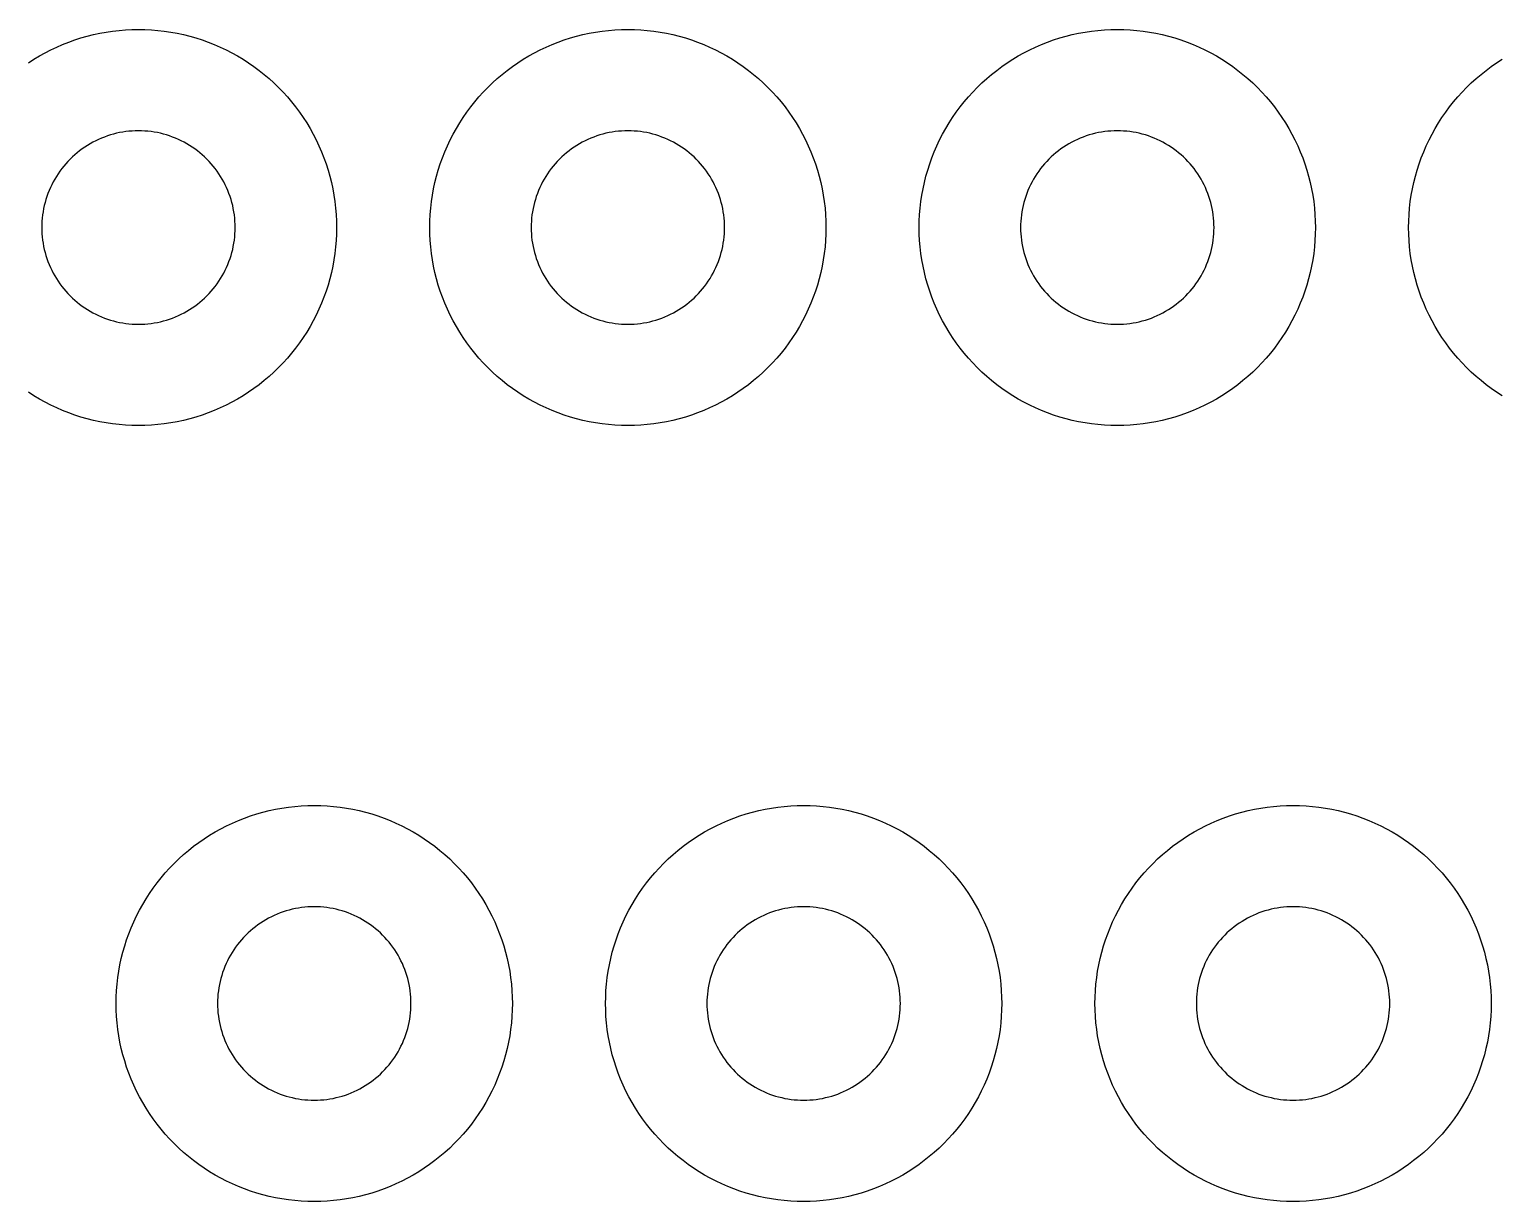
# Model space of a CAD drawing. Header units: millimetres. Extents: x 0 to 476, y 5 to 280.
# Drawn here: x 101.3 to 164.4, y 4.6 to 54.9 of the extents above; entities that cross this region are included whole.
import ezdxf

# ---------------------------------------------------------------- set-up
doc = ezdxf.new("R2010")
doc.units = ezdxf.units.MM
doc.layers.add('CUT', color=1, linetype='Continuous')

msp = doc.modelspace()

# ---------------------------------------------------------------- linework, layer by layer
at = {"layer": 'CUT'}
for points in [[(101.236, 53.501), (101.469, 53.652), (101.708, 53.795), (101.951, 53.93), (102.198, 54.057), (102.45, 54.176), (102.705, 54.286), (102.964, 54.389), (103.226, 54.482), (103.49, 54.567), (103.758, 54.644), (104.028, 54.711), (104.3, 54.77), (104.573, 54.82), (104.848, 54.861), (105.125, 54.892), (105.402, 54.915), (105.68, 54.929), (105.958, 54.933), (106.236, 54.929), (106.514, 54.915), (106.791, 54.892), (107.067, 54.861), (107.343, 54.82), (107.616, 54.77), (107.888, 54.711), (108.158, 54.644), (108.425, 54.567), (108.69, 54.482), (108.952, 54.389), (109.211, 54.286), (109.466, 54.176), (109.717, 54.057), (109.965, 53.93), (110.208, 53.795), (110.446, 53.652), (110.68, 53.501), (110.909, 53.343), (111.132, 53.177), (111.35, 53.004), (111.562, 52.824), (111.768, 52.637), (111.968, 52.444), (112.162, 52.244), (112.349, 52.038), (112.529, 51.826), (112.701, 51.608), (112.867, 51.384), (113.025, 51.156), (113.176, 50.922), (113.319, 50.683), (113.454, 50.44), (113.581, 50.193), (113.7, 49.941), (113.811, 49.686), (113.913, 49.427), (114.007, 49.166), (114.092, 48.901), (114.168, 48.633), (114.236, 48.363), (114.295, 48.092), (114.344, 47.818), (114.385, 47.543), (114.417, 47.266), (114.44, 46.989), (114.453, 46.711), (114.458, 46.433), (114.453, 46.155), (114.453, 46.155), (114.44, 45.877), (114.417, 45.6), (114.385, 45.324), (114.344, 45.049), (114.295, 44.775), (114.236, 44.503), (114.168, 44.233), (114.092, 43.966), (114.007, 43.701), (113.913, 43.439), (113.811, 43.181), (113.7, 42.925), (113.581, 42.674), (113.454, 42.426), (113.319, 42.183), (113.176, 41.945), (113.025, 41.711), (112.867, 41.482), (112.701, 41.259), (112.529, 41.041), (112.349, 40.829), (112.162, 40.623), (111.968, 40.423), (111.768, 40.229), (111.562, 40.043), (111.35, 39.863), (111.132, 39.69), (110.909, 39.524), (110.68, 39.366), (110.446, 39.215), (110.208, 39.072), (109.965, 38.937), (109.717, 38.81), (109.466, 38.691), (109.211, 38.58), (108.952, 38.478), (108.69, 38.384), (108.425, 38.299), (108.158, 38.223), (107.888, 38.155), (107.616, 38.097), (107.343, 38.047), (107.067, 38.006), (106.791, 37.974), (106.514, 37.952), (106.236, 37.938), (105.958, 37.933), (105.68, 37.938), (105.402, 37.952), (105.125, 37.974), (104.848, 38.006), (104.573, 38.047), (104.3, 38.097), (104.028, 38.155), (103.758, 38.223), (103.49, 38.299), (103.226, 38.384), (102.964, 38.478), (102.705, 38.58), (102.45, 38.691), (102.198, 38.81), (101.951, 38.937), (101.708, 39.072), (101.469, 39.215), (101.236, 39.366)], [(164.469, 39.215), (164.236, 39.366), (164.007, 39.524), (163.783, 39.69), (163.566, 39.863), (163.353, 40.043), (163.147, 40.229), (162.948, 40.423), (162.754, 40.623), (162.567, 40.829), (162.387, 41.041), (162.214, 41.259), (162.049, 41.482), (161.89, 41.711), (161.74, 41.945), (161.597, 42.183), (161.462, 42.426), (161.334, 42.674), (161.216, 42.925), (161.105, 43.181), (161.003, 43.439), (160.909, 43.701), (160.824, 43.966), (160.748, 44.233), (160.68, 44.503), (160.621, 44.775), (160.571, 45.049), (160.531, 45.324), (160.499, 45.6), (160.476, 45.877), (160.462, 46.155), (160.458, 46.433), (160.462, 46.711), (160.476, 46.989), (160.499, 47.266), (160.531, 47.543), (160.571, 47.818), (160.621, 48.092), (160.68, 48.363), (160.748, 48.633), (160.824, 48.901), (160.909, 49.166), (161.003, 49.427), (161.105, 49.686), (161.216, 49.941), (161.334, 50.193), (161.462, 50.44), (161.597, 50.683), (161.74, 50.922), (161.89, 51.156), (162.049, 51.384), (162.214, 51.608), (162.387, 51.826), (162.567, 52.038), (162.754, 52.244), (162.948, 52.444), (163.147, 52.637), (163.353, 52.824), (163.566, 53.004), (163.783, 53.177), (164.007, 53.343), (164.236, 53.501), (164.469, 53.652)]]:
    msp.add_lwpolyline(points, dxfattribs=at)
for points in [[(135.453, 46.155), (135.44, 45.877), (135.417, 45.6), (135.385, 45.324), (135.344, 45.049), (135.295, 44.775), (135.236, 44.503), (135.168, 44.233), (135.092, 43.966), (135.007, 43.701), (134.913, 43.439), (134.811, 43.181), (134.7, 42.925), (134.581, 42.674), (134.454, 42.426), (134.319, 42.183), (134.176, 41.945), (134.025, 41.711), (133.867, 41.482), (133.701, 41.259), (133.529, 41.041), (133.349, 40.829), (133.162, 40.623), (132.968, 40.423), (132.768, 40.229), (132.562, 40.043), (132.35, 39.863), (132.132, 39.69), (131.909, 39.524), (131.68, 39.366), (131.446, 39.215), (131.208, 39.072), (130.965, 38.937), (130.717, 38.81), (130.466, 38.691), (130.211, 38.58), (129.952, 38.478), (129.69, 38.384), (129.425, 38.299), (129.158, 38.223), (128.888, 38.155), (128.616, 38.097), (128.343, 38.047), (128.067, 38.006), (127.791, 37.974), (127.514, 37.952), (127.236, 37.938), (126.958, 37.933), (126.68, 37.938), (126.402, 37.952), (126.125, 37.974), (125.848, 38.006), (125.573, 38.047), (125.3, 38.097), (125.028, 38.155), (124.758, 38.223), (124.49, 38.299), (124.226, 38.384), (123.964, 38.478), (123.705, 38.58), (123.45, 38.691), (123.198, 38.81), (122.951, 38.937), (122.708, 39.072), (122.469, 39.215), (122.236, 39.366), (122.007, 39.524), (121.783, 39.69), (121.566, 39.863), (121.353, 40.043), (121.147, 40.229), (120.948, 40.423), (120.754, 40.623), (120.567, 40.829), (120.387, 41.041), (120.214, 41.259), (120.049, 41.482), (119.89, 41.711), (119.74, 41.945), (119.597, 42.183), (119.462, 42.426), (119.334, 42.674), (119.216, 42.925), (119.105, 43.181), (119.003, 43.439), (118.909, 43.701), (118.824, 43.966), (118.748, 44.233), (118.68, 44.503), (118.621, 44.775), (118.571, 45.049), (118.531, 45.324), (118.499, 45.6), (118.476, 45.877), (118.462, 46.155), (118.458, 46.433), (118.462, 46.711), (118.476, 46.989), (118.499, 47.266), (118.531, 47.543), (118.571, 47.818), (118.621, 48.092), (118.68, 48.363), (118.748, 48.633), (118.824, 48.901), (118.909, 49.166), (119.003, 49.427), (119.105, 49.686), (119.216, 49.941), (119.334, 50.193), (119.462, 50.44), (119.597, 50.683), (119.74, 50.922), (119.89, 51.156), (120.049, 51.384), (120.214, 51.608), (120.387, 51.826), (120.567, 52.038), (120.754, 52.244), (120.948, 52.444), (121.147, 52.637), (121.353, 52.824), (121.566, 53.004), (121.783, 53.177), (122.007, 53.343), (122.236, 53.501), (122.469, 53.652), (122.708, 53.795), (122.951, 53.93), (123.198, 54.057), (123.45, 54.176), (123.705, 54.286), (123.964, 54.389), (124.226, 54.482), (124.49, 54.567), (124.758, 54.644), (125.028, 54.711), (125.3, 54.77), (125.573, 54.82), (125.848, 54.861), (126.125, 54.892), (126.402, 54.915), (126.68, 54.929), (126.958, 54.933), (127.236, 54.929), (127.514, 54.915), (127.791, 54.892), (128.067, 54.861), (128.343, 54.82), (128.616, 54.77), (128.888, 54.711), (129.158, 54.644), (129.425, 54.567), (129.69, 54.482), (129.952, 54.389), (130.211, 54.286), (130.466, 54.176), (130.717, 54.057), (130.965, 53.93), (131.208, 53.795), (131.446, 53.652), (131.68, 53.501), (131.909, 53.343), (132.132, 53.177), (132.35, 53.004), (132.562, 52.824), (132.768, 52.637), (132.968, 52.444), (133.162, 52.244), (133.349, 52.038), (133.529, 51.826), (133.701, 51.608), (133.867, 51.384), (134.025, 51.156), (134.176, 50.922), (134.319, 50.683), (134.454, 50.44), (134.581, 50.193), (134.7, 49.941), (134.811, 49.686), (134.913, 49.427), (135.007, 49.166), (135.092, 48.901), (135.168, 48.633), (135.236, 48.363), (135.295, 48.092), (135.344, 47.818), (135.385, 47.543), (135.417, 47.266), (135.44, 46.989), (135.453, 46.711), (135.458, 46.433), (135.453, 46.155)], [(156.453, 46.155), (156.44, 45.877), (156.417, 45.6), (156.385, 45.324), (156.344, 45.049), (156.295, 44.775), (156.236, 44.503), (156.168, 44.233), (156.092, 43.966), (156.007, 43.701), (155.913, 43.439), (155.811, 43.181), (155.7, 42.925), (155.581, 42.674), (155.454, 42.426), (155.319, 42.183), (155.176, 41.945), (155.025, 41.711), (154.867, 41.482), (154.701, 41.259), (154.529, 41.041), (154.349, 40.829), (154.162, 40.623), (153.968, 40.423), (153.768, 40.229), (153.562, 40.043), (153.35, 39.863), (153.132, 39.69), (152.909, 39.524), (152.68, 39.366), (152.446, 39.215), (152.208, 39.072), (151.965, 38.937), (151.717, 38.81), (151.466, 38.691), (151.211, 38.58), (150.952, 38.478), (150.69, 38.384), (150.425, 38.299), (150.158, 38.223), (149.888, 38.155), (149.616, 38.097), (149.343, 38.047), (149.067, 38.006), (148.791, 37.974), (148.514, 37.952), (148.236, 37.938), (147.958, 37.933), (147.68, 37.938), (147.402, 37.952), (147.125, 37.974), (146.848, 38.006), (146.573, 38.047), (146.3, 38.097), (146.028, 38.155), (145.758, 38.223), (145.49, 38.299), (145.226, 38.384), (144.964, 38.478), (144.705, 38.58), (144.45, 38.691), (144.198, 38.81), (143.951, 38.937), (143.708, 39.072), (143.469, 39.215), (143.236, 39.366), (143.007, 39.524), (142.783, 39.69), (142.566, 39.863), (142.353, 40.043), (142.147, 40.229), (141.948, 40.423), (141.754, 40.623), (141.567, 40.829), (141.387, 41.041), (141.214, 41.259), (141.049, 41.482), (140.89, 41.711), (140.74, 41.945), (140.597, 42.183), (140.462, 42.426), (140.334, 42.674), (140.216, 42.925), (140.105, 43.181), (140.003, 43.439), (139.909, 43.701), (139.824, 43.966), (139.748, 44.233), (139.68, 44.503), (139.621, 44.775), (139.571, 45.049), (139.531, 45.324), (139.499, 45.6), (139.476, 45.877), (139.462, 46.155), (139.458, 46.433), (139.462, 46.711), (139.476, 46.989), (139.499, 47.266), (139.531, 47.543), (139.571, 47.818), (139.621, 48.092), (139.68, 48.363), (139.748, 48.633), (139.824, 48.901), (139.909, 49.166), (140.003, 49.427), (140.105, 49.686), (140.216, 49.941), (140.334, 50.193), (140.462, 50.44), (140.597, 50.683), (140.74, 50.922), (140.89, 51.156), (141.049, 51.384), (141.214, 51.608), (141.387, 51.826), (141.567, 52.038), (141.754, 52.244), (141.948, 52.444), (142.147, 52.637), (142.353, 52.824), (142.566, 53.004), (142.783, 53.177), (143.007, 53.343), (143.236, 53.501), (143.469, 53.652), (143.708, 53.795), (143.951, 53.93), (144.198, 54.057), (144.45, 54.176), (144.705, 54.286), (144.964, 54.389), (145.226, 54.482), (145.49, 54.567), (145.758, 54.644), (146.028, 54.711), (146.3, 54.77), (146.573, 54.82), (146.848, 54.861), (147.125, 54.892), (147.402, 54.915), (147.68, 54.929), (147.958, 54.933), (148.236, 54.929), (148.514, 54.915), (148.791, 54.892), (149.067, 54.861), (149.343, 54.82), (149.616, 54.77), (149.888, 54.711), (150.158, 54.644), (150.425, 54.567), (150.69, 54.482), (150.952, 54.389), (151.211, 54.286), (151.466, 54.176), (151.717, 54.057), (151.965, 53.93), (152.208, 53.795), (152.446, 53.652), (152.68, 53.501), (152.909, 53.343), (153.132, 53.177), (153.35, 53.004), (153.562, 52.824), (153.768, 52.637), (153.968, 52.444), (154.162, 52.244), (154.349, 52.038), (154.529, 51.826), (154.701, 51.608), (154.867, 51.384), (155.025, 51.156), (155.176, 50.922), (155.319, 50.683), (155.454, 50.44), (155.581, 50.193), (155.7, 49.941), (155.811, 49.686), (155.913, 49.427), (156.007, 49.166), (156.092, 48.901), (156.168, 48.633), (156.236, 48.363), (156.295, 48.092), (156.344, 47.818), (156.385, 47.543), (156.417, 47.266), (156.44, 46.989), (156.453, 46.711), (156.458, 46.433), (156.453, 46.155)], [(110.106, 46.569), (110.099, 46.705), (110.088, 46.84), (110.072, 46.975), (110.052, 47.109), (110.028, 47.243), (110, 47.376), (109.967, 47.507), (109.929, 47.638), (109.888, 47.767), (109.842, 47.895), (109.792, 48.021), (109.738, 48.146), (109.68, 48.269), (109.618, 48.39), (109.552, 48.508), (109.482, 48.625), (109.409, 48.739), (109.331, 48.851), (109.25, 48.96), (109.166, 49.066), (109.078, 49.17), (108.987, 49.27), (108.892, 49.368), (108.795, 49.462), (108.694, 49.553), (108.591, 49.641), (108.484, 49.726), (108.375, 49.807), (108.264, 49.884), (108.149, 49.958), (108.033, 50.027), (107.914, 50.093), (107.793, 50.155), (107.671, 50.213), (107.546, 50.267), (107.42, 50.317), (107.292, 50.363), (107.163, 50.405), (107.032, 50.442), (106.9, 50.475), (106.768, 50.504), (106.634, 50.528), (106.5, 50.548), (106.365, 50.563), (106.229, 50.574), (106.094, 50.581), (105.958, 50.583), (105.822, 50.581), (105.686, 50.574), (105.551, 50.563), (105.416, 50.548), (105.282, 50.528), (105.148, 50.504), (105.016, 50.475), (104.884, 50.442), (104.753, 50.405), (104.624, 50.363), (104.496, 50.317), (104.37, 50.267), (104.245, 50.213), (104.122, 50.155), (104.002, 50.093), (103.883, 50.027), (103.766, 49.958), (103.652, 49.884), (103.541, 49.807), (103.432, 49.726), (103.325, 49.641), (103.222, 49.553), (103.121, 49.462), (103.023, 49.368), (102.929, 49.27), (102.838, 49.17), (102.75, 49.066), (102.665, 48.96), (102.585, 48.851), (102.507, 48.739), (102.434, 48.625), (102.364, 48.508), (102.298, 48.39), (102.236, 48.269), (102.178, 48.146), (102.124, 48.021), (102.074, 47.895), (102.028, 47.767), (101.987, 47.638), (101.949, 47.507), (101.916, 47.376), (101.888, 47.243), (101.863, 47.109), (101.843, 46.975), (101.828, 46.84), (101.817, 46.705), (101.81, 46.569), (101.808, 46.433), (101.81, 46.298), (101.817, 46.162), (101.828, 46.027), (101.843, 45.892), (101.863, 45.757), (101.888, 45.624), (101.916, 45.491), (101.949, 45.359), (101.987, 45.229), (102.028, 45.099), (102.074, 44.971), (102.124, 44.845), (102.178, 44.721), (102.236, 44.598), (102.298, 44.477), (102.364, 44.358), (102.434, 44.242), (102.507, 44.128), (102.585, 44.016), (102.665, 43.907), (102.75, 43.801), (102.838, 43.697), (102.929, 43.596), (103.023, 43.499), (103.121, 43.404), (103.222, 43.313), (103.325, 43.225), (103.432, 43.141), (103.541, 43.06), (103.652, 42.983), (103.766, 42.909), (103.883, 42.839), (104.002, 42.773), (104.122, 42.711), (104.245, 42.653), (104.37, 42.599), (104.496, 42.549), (104.624, 42.504), (104.753, 42.462), (104.884, 42.425), (105.016, 42.392), (105.148, 42.363), (105.282, 42.339), (105.416, 42.319), (105.551, 42.303), (105.686, 42.292), (105.822, 42.286), (105.958, 42.283), (106.094, 42.286), (106.229, 42.292), (106.365, 42.303), (106.5, 42.319), (106.634, 42.339), (106.768, 42.363), (106.9, 42.392), (107.032, 42.425), (107.163, 42.462), (107.292, 42.504), (107.42, 42.549), (107.546, 42.599), (107.671, 42.653), (107.793, 42.711), (107.914, 42.773), (108.033, 42.839), (108.149, 42.909), (108.264, 42.983), (108.375, 43.06), (108.484, 43.141), (108.591, 43.225), (108.694, 43.313), (108.795, 43.404), (108.892, 43.499), (108.987, 43.596), (109.078, 43.697), (109.166, 43.801), (109.25, 43.907), (109.331, 44.016), (109.409, 44.128), (109.482, 44.242), (109.552, 44.358), (109.618, 44.477), (109.68, 44.598), (109.738, 44.721), (109.792, 44.845), (109.842, 44.971), (109.888, 45.099), (109.929, 45.229), (109.967, 45.359), (110, 45.491), (110.028, 45.624), (110.052, 45.757), (110.072, 45.892), (110.088, 46.027), (110.099, 46.162), (110.106, 46.298), (110.108, 46.433), (110.106, 46.569)], [(131.106, 46.569), (131.099, 46.705), (131.088, 46.84), (131.072, 46.975), (131.052, 47.109), (131.028, 47.243), (131, 47.376), (130.967, 47.507), (130.929, 47.638), (130.888, 47.767), (130.842, 47.895), (130.792, 48.021), (130.738, 48.146), (130.68, 48.269), (130.618, 48.39), (130.552, 48.508), (130.482, 48.625), (130.409, 48.739), (130.331, 48.851), (130.25, 48.96), (130.166, 49.066), (130.078, 49.17), (129.987, 49.27), (129.892, 49.368), (129.795, 49.462), (129.694, 49.553), (129.591, 49.641), (129.484, 49.726), (129.375, 49.807), (129.264, 49.884), (129.149, 49.958), (129.033, 50.027), (128.914, 50.093), (128.793, 50.155), (128.671, 50.213), (128.546, 50.267), (128.42, 50.317), (128.292, 50.363), (128.163, 50.405), (128.032, 50.442), (127.9, 50.475), (127.768, 50.504), (127.634, 50.528), (127.5, 50.548), (127.365, 50.563), (127.229, 50.574), (127.094, 50.581), (126.958, 50.583), (126.822, 50.581), (126.686, 50.574), (126.551, 50.563), (126.416, 50.548), (126.282, 50.528), (126.148, 50.504), (126.016, 50.475), (125.884, 50.442), (125.753, 50.405), (125.624, 50.363), (125.496, 50.317), (125.37, 50.267), (125.245, 50.213), (125.122, 50.155), (125.002, 50.093), (124.883, 50.027), (124.766, 49.958), (124.652, 49.884), (124.541, 49.807), (124.432, 49.726), (124.325, 49.641), (124.222, 49.553), (124.121, 49.462), (124.023, 49.368), (123.929, 49.27), (123.838, 49.17), (123.75, 49.066), (123.665, 48.96), (123.585, 48.851), (123.507, 48.739), (123.434, 48.625), (123.364, 48.508), (123.298, 48.39), (123.236, 48.269), (123.178, 48.146), (123.124, 48.021), (123.074, 47.895), (123.028, 47.767), (122.987, 47.638), (122.949, 47.507), (122.916, 47.376), (122.888, 47.243), (122.863, 47.109), (122.843, 46.975), (122.828, 46.84), (122.817, 46.705), (122.81, 46.569), (122.808, 46.433), (122.81, 46.298), (122.817, 46.162), (122.828, 46.027), (122.843, 45.892), (122.863, 45.757), (122.888, 45.624), (122.916, 45.491), (122.949, 45.359), (122.987, 45.229), (123.028, 45.099), (123.074, 44.971), (123.124, 44.845), (123.178, 44.721), (123.236, 44.598), (123.298, 44.477), (123.364, 44.358), (123.434, 44.242), (123.507, 44.128), (123.585, 44.016), (123.665, 43.907), (123.75, 43.801), (123.838, 43.697), (123.929, 43.596), (124.023, 43.499), (124.121, 43.404), (124.222, 43.313), (124.325, 43.225), (124.432, 43.141), (124.541, 43.06), (124.652, 42.983), (124.766, 42.909), (124.883, 42.839), (125.002, 42.773), (125.122, 42.711), (125.245, 42.653), (125.37, 42.599), (125.496, 42.549), (125.624, 42.504), (125.753, 42.462), (125.884, 42.425), (126.016, 42.392), (126.148, 42.363), (126.282, 42.339), (126.416, 42.319), (126.551, 42.303), (126.686, 42.292), (126.822, 42.286), (126.958, 42.283), (127.094, 42.286), (127.229, 42.292), (127.365, 42.303), (127.5, 42.319), (127.634, 42.339), (127.768, 42.363), (127.9, 42.392), (128.032, 42.425), (128.163, 42.462), (128.292, 42.504), (128.42, 42.549), (128.546, 42.599), (128.671, 42.653), (128.793, 42.711), (128.914, 42.773), (129.033, 42.839), (129.149, 42.909), (129.264, 42.983), (129.375, 43.06), (129.484, 43.141), (129.591, 43.225), (129.694, 43.313), (129.795, 43.404), (129.892, 43.499), (129.987, 43.596), (130.078, 43.697), (130.166, 43.801), (130.25, 43.907), (130.331, 44.016), (130.409, 44.128), (130.482, 44.242), (130.552, 44.358), (130.618, 44.477), (130.68, 44.598), (130.738, 44.721), (130.792, 44.845), (130.842, 44.971), (130.888, 45.099), (130.929, 45.229), (130.967, 45.359), (131, 45.491), (131.028, 45.624), (131.052, 45.757), (131.072, 45.892), (131.088, 46.027), (131.099, 46.162), (131.106, 46.298), (131.108, 46.433), (131.106, 46.569)], [(152.106, 46.569), (152.099, 46.705), (152.088, 46.84), (152.072, 46.975), (152.052, 47.109), (152.028, 47.243), (152, 47.376), (151.967, 47.507), (151.929, 47.638), (151.888, 47.767), (151.842, 47.895), (151.792, 48.021), (151.738, 48.146), (151.68, 48.269), (151.618, 48.39), (151.552, 48.508), (151.482, 48.625), (151.409, 48.739), (151.331, 48.851), (151.25, 48.96), (151.166, 49.066), (151.078, 49.17), (150.987, 49.27), (150.892, 49.368), (150.795, 49.462), (150.694, 49.553), (150.591, 49.641), (150.484, 49.726), (150.375, 49.807), (150.264, 49.884), (150.149, 49.958), (150.033, 50.027), (149.914, 50.093), (149.793, 50.155), (149.671, 50.213), (149.546, 50.267), (149.42, 50.317), (149.292, 50.363), (149.163, 50.405), (149.032, 50.442), (148.9, 50.475), (148.768, 50.504), (148.634, 50.528), (148.5, 50.548), (148.365, 50.563), (148.229, 50.574), (148.094, 50.581), (147.958, 50.583), (147.822, 50.581), (147.686, 50.574), (147.551, 50.563), (147.416, 50.548), (147.282, 50.528), (147.148, 50.504), (147.016, 50.475), (146.884, 50.442), (146.753, 50.405), (146.624, 50.363), (146.496, 50.317), (146.37, 50.267), (146.245, 50.213), (146.122, 50.155), (146.002, 50.093), (145.883, 50.027), (145.766, 49.958), (145.652, 49.884), (145.541, 49.807), (145.432, 49.726), (145.325, 49.641), (145.222, 49.553), (145.121, 49.462), (145.023, 49.368), (144.929, 49.27), (144.838, 49.17), (144.75, 49.066), (144.665, 48.96), (144.585, 48.851), (144.507, 48.739), (144.434, 48.625), (144.364, 48.508), (144.298, 48.39), (144.236, 48.269), (144.178, 48.146), (144.124, 48.021), (144.074, 47.895), (144.028, 47.767), (143.987, 47.638), (143.949, 47.507), (143.916, 47.376), (143.888, 47.243), (143.863, 47.109), (143.843, 46.975), (143.828, 46.84), (143.817, 46.705), (143.81, 46.569), (143.808, 46.433), (143.81, 46.298), (143.817, 46.162), (143.828, 46.027), (143.843, 45.892), (143.863, 45.757), (143.888, 45.624), (143.916, 45.491), (143.949, 45.359), (143.987, 45.229), (144.028, 45.099), (144.074, 44.971), (144.124, 44.845), (144.178, 44.721), (144.236, 44.598), (144.298, 44.477), (144.364, 44.358), (144.434, 44.242), (144.507, 44.128), (144.585, 44.016), (144.665, 43.907), (144.75, 43.801), (144.838, 43.697), (144.929, 43.596), (145.023, 43.499), (145.121, 43.404), (145.222, 43.313), (145.325, 43.225), (145.432, 43.141), (145.541, 43.06), (145.652, 42.983), (145.766, 42.909), (145.883, 42.839), (146.002, 42.773), (146.122, 42.711), (146.245, 42.653), (146.37, 42.599), (146.496, 42.549), (146.624, 42.504), (146.753, 42.462), (146.884, 42.425), (147.016, 42.392), (147.148, 42.363), (147.282, 42.339), (147.416, 42.319), (147.551, 42.303), (147.686, 42.292), (147.822, 42.286), (147.958, 42.283), (148.094, 42.286), (148.229, 42.292), (148.365, 42.303), (148.5, 42.319), (148.634, 42.339), (148.768, 42.363), (148.9, 42.392), (149.032, 42.425), (149.163, 42.462), (149.292, 42.504), (149.42, 42.549), (149.546, 42.599), (149.671, 42.653), (149.793, 42.711), (149.914, 42.773), (150.033, 42.839), (150.149, 42.909), (150.264, 42.983), (150.375, 43.06), (150.484, 43.141), (150.591, 43.225), (150.694, 43.313), (150.795, 43.404), (150.892, 43.499), (150.987, 43.596), (151.078, 43.697), (151.166, 43.801), (151.25, 43.907), (151.331, 44.016), (151.409, 44.128), (151.482, 44.242), (151.552, 44.358), (151.618, 44.477), (151.68, 44.598), (151.738, 44.721), (151.792, 44.845), (151.842, 44.971), (151.888, 45.099), (151.929, 45.229), (151.967, 45.359), (152, 45.491), (152.028, 45.624), (152.052, 45.757), (152.072, 45.892), (152.088, 46.027), (152.099, 46.162), (152.106, 46.298), (152.108, 46.433), (152.106, 46.569)], [(121.995, 12.859), (121.982, 12.581), (121.959, 12.304), (121.927, 12.028), (121.886, 11.753), (121.837, 11.479), (121.778, 11.207), (121.71, 10.937), (121.634, 10.67), (121.549, 10.405), (121.455, 10.143), (121.353, 9.884), (121.242, 9.629), (121.123, 9.378), (120.996, 9.13), (120.861, 8.887), (120.718, 8.649), (120.567, 8.415), (120.409, 8.186), (120.244, 7.963), (120.071, 7.745), (119.891, 7.533), (119.704, 7.327), (119.51, 7.127), (119.311, 6.933), (119.104, 6.747), (118.892, 6.567), (118.674, 6.394), (118.451, 6.228), (118.222, 6.07), (117.989, 5.919), (117.75, 5.776), (117.507, 5.641), (117.259, 5.514), (117.008, 5.395), (116.753, 5.284), (116.494, 5.182), (116.232, 5.088), (115.967, 5.003), (115.7, 4.927), (115.43, 4.859), (115.158, 4.801), (114.885, 4.751), (114.609, 4.71), (114.333, 4.678), (114.056, 4.655), (113.778, 4.642), (113.5, 4.637), (113.222, 4.642), (112.944, 4.655), (112.667, 4.678), (112.391, 4.71), (112.115, 4.751), (111.842, 4.801), (111.57, 4.859), (111.3, 4.927), (111.033, 5.003), (110.768, 5.088), (110.506, 5.182), (110.247, 5.284), (109.992, 5.395), (109.741, 5.514), (109.493, 5.641), (109.25, 5.776), (109.011, 5.919), (108.778, 6.07), (108.549, 6.228), (108.326, 6.394), (108.108, 6.567), (107.896, 6.747), (107.689, 6.933), (107.49, 7.127), (107.296, 7.327), (107.109, 7.533), (106.929, 7.745), (106.756, 7.963), (106.591, 8.186), (106.433, 8.415), (106.282, 8.649), (106.139, 8.887), (106.004, 9.13), (105.877, 9.378), (105.758, 9.629), (105.647, 9.884), (105.545, 10.143), (105.451, 10.405), (105.366, 10.67), (105.29, 10.937), (105.222, 11.207), (105.163, 11.479), (105.114, 11.753), (105.073, 12.028), (105.041, 12.304), (105.018, 12.581), (105.005, 12.859), (105, 13.137), (105.005, 13.415), (105.018, 13.693), (105.041, 13.97), (105.073, 14.247), (105.114, 14.522), (105.163, 14.796), (105.222, 15.067), (105.29, 15.337), (105.366, 15.605), (105.451, 15.869), (105.545, 16.131), (105.647, 16.39), (105.758, 16.645), (105.877, 16.897), (106.004, 17.144), (106.139, 17.387), (106.282, 17.626), (106.433, 17.86), (106.591, 18.088), (106.756, 18.312), (106.929, 18.53), (107.109, 18.742), (107.296, 18.948), (107.49, 19.148), (107.689, 19.341), (107.896, 19.528), (108.108, 19.708), (108.326, 19.881), (108.549, 20.046), (108.778, 20.205), (109.011, 20.355), (109.25, 20.498), (109.493, 20.634), (109.741, 20.761), (109.992, 20.88), (110.247, 20.99), (110.506, 21.092), (110.768, 21.186), (111.033, 21.271), (111.3, 21.348), (111.57, 21.415), (111.842, 21.474), (112.115, 21.524), (112.391, 21.565), (112.667, 21.596), (112.944, 21.619), (113.222, 21.633), (113.5, 21.637), (113.778, 21.633), (114.056, 21.619), (114.333, 21.596), (114.609, 21.565), (114.885, 21.524), (115.158, 21.474), (115.43, 21.415), (115.7, 21.348), (115.967, 21.271), (116.232, 21.186), (116.494, 21.092), (116.753, 20.99), (117.008, 20.88), (117.259, 20.761), (117.507, 20.634), (117.75, 20.498), (117.989, 20.355), (118.222, 20.205), (118.451, 20.046), (118.674, 19.881), (118.892, 19.708), (119.104, 19.528), (119.311, 19.341), (119.51, 19.148), (119.704, 18.948), (119.891, 18.742), (120.071, 18.53), (120.244, 18.312), (120.409, 18.088), (120.567, 17.86), (120.718, 17.626), (120.861, 17.387), (120.996, 17.144), (121.123, 16.897), (121.242, 16.645), (121.353, 16.39), (121.455, 16.131), (121.549, 15.869), (121.634, 15.605), (121.71, 15.337), (121.778, 15.067), (121.837, 14.796), (121.886, 14.522), (121.927, 14.247), (121.959, 13.97), (121.982, 13.693), (121.995, 13.415), (122, 13.137), (121.995, 12.859)], [(142.995, 12.859), (142.982, 12.581), (142.959, 12.304), (142.927, 12.028), (142.886, 11.753), (142.837, 11.479), (142.778, 11.207), (142.71, 10.937), (142.634, 10.67), (142.549, 10.405), (142.455, 10.143), (142.353, 9.884), (142.242, 9.629), (142.123, 9.378), (141.996, 9.13), (141.861, 8.887), (141.718, 8.649), (141.567, 8.415), (141.409, 8.186), (141.244, 7.963), (141.071, 7.745), (140.891, 7.533), (140.704, 7.327), (140.51, 7.127), (140.311, 6.933), (140.104, 6.747), (139.892, 6.567), (139.674, 6.394), (139.451, 6.228), (139.222, 6.07), (138.989, 5.919), (138.75, 5.776), (138.507, 5.641), (138.259, 5.514), (138.008, 5.395), (137.753, 5.284), (137.494, 5.182), (137.232, 5.088), (136.967, 5.003), (136.7, 4.927), (136.43, 4.859), (136.158, 4.801), (135.885, 4.751), (135.609, 4.71), (135.333, 4.678), (135.056, 4.655), (134.778, 4.642), (134.5, 4.637), (134.222, 4.642), (133.944, 4.655), (133.667, 4.678), (133.391, 4.71), (133.115, 4.751), (132.842, 4.801), (132.57, 4.859), (132.3, 4.927), (132.033, 5.003), (131.768, 5.088), (131.506, 5.182), (131.247, 5.284), (130.992, 5.395), (130.741, 5.514), (130.493, 5.641), (130.25, 5.776), (130.011, 5.919), (129.778, 6.07), (129.549, 6.228), (129.326, 6.394), (129.108, 6.567), (128.896, 6.747), (128.689, 6.933), (128.49, 7.127), (128.296, 7.327), (128.109, 7.533), (127.929, 7.745), (127.756, 7.963), (127.591, 8.186), (127.433, 8.415), (127.282, 8.649), (127.139, 8.887), (127.004, 9.13), (126.877, 9.378), (126.758, 9.629), (126.647, 9.884), (126.545, 10.143), (126.451, 10.405), (126.366, 10.67), (126.29, 10.937), (126.222, 11.207), (126.163, 11.479), (126.114, 11.753), (126.073, 12.028), (126.041, 12.304), (126.018, 12.581), (126.005, 12.859), (126, 13.137), (126.005, 13.415), (126.018, 13.693), (126.041, 13.97), (126.073, 14.247), (126.114, 14.522), (126.163, 14.796), (126.222, 15.067), (126.29, 15.337), (126.366, 15.605), (126.451, 15.869), (126.545, 16.131), (126.647, 16.39), (126.758, 16.645), (126.877, 16.897), (127.004, 17.144), (127.139, 17.387), (127.282, 17.626), (127.433, 17.86), (127.591, 18.088), (127.756, 18.312), (127.929, 18.53), (128.109, 18.742), (128.296, 18.948), (128.49, 19.148), (128.689, 19.341), (128.896, 19.528), (129.108, 19.708), (129.326, 19.881), (129.549, 20.046), (129.778, 20.205), (130.011, 20.355), (130.25, 20.498), (130.493, 20.634), (130.741, 20.761), (130.992, 20.88), (131.247, 20.99), (131.506, 21.092), (131.768, 21.186), (132.033, 21.271), (132.3, 21.348), (132.57, 21.415), (132.842, 21.474), (133.115, 21.524), (133.391, 21.565), (133.667, 21.596), (133.944, 21.619), (134.222, 21.633), (134.5, 21.637), (134.778, 21.633), (135.056, 21.619), (135.333, 21.596), (135.609, 21.565), (135.885, 21.524), (136.158, 21.474), (136.43, 21.415), (136.7, 21.348), (136.967, 21.271), (137.232, 21.186), (137.494, 21.092), (137.753, 20.99), (138.008, 20.88), (138.259, 20.761), (138.507, 20.634), (138.75, 20.498), (138.989, 20.355), (139.222, 20.205), (139.451, 20.046), (139.674, 19.881), (139.892, 19.708), (140.104, 19.528), (140.311, 19.341), (140.51, 19.148), (140.704, 18.948), (140.891, 18.742), (141.071, 18.53), (141.244, 18.312), (141.409, 18.088), (141.567, 17.86), (141.718, 17.626), (141.861, 17.387), (141.996, 17.144), (142.123, 16.897), (142.242, 16.645), (142.353, 16.39), (142.455, 16.131), (142.549, 15.869), (142.634, 15.605), (142.71, 15.337), (142.778, 15.067), (142.837, 14.796), (142.886, 14.522), (142.927, 14.247), (142.959, 13.97), (142.982, 13.693), (142.995, 13.415), (143, 13.137), (142.995, 12.859)], [(163.995, 12.859), (163.982, 12.581), (163.959, 12.304), (163.927, 12.028), (163.886, 11.753), (163.837, 11.479), (163.778, 11.207), (163.71, 10.937), (163.634, 10.67), (163.549, 10.405), (163.455, 10.143), (163.353, 9.884), (163.242, 9.629), (163.123, 9.378), (162.996, 9.13), (162.861, 8.887), (162.718, 8.649), (162.567, 8.415), (162.409, 8.186), (162.244, 7.963), (162.071, 7.745), (161.891, 7.533), (161.704, 7.327), (161.51, 7.127), (161.311, 6.933), (161.104, 6.747), (160.892, 6.567), (160.674, 6.394), (160.451, 6.228), (160.222, 6.07), (159.989, 5.919), (159.75, 5.776), (159.507, 5.641), (159.259, 5.514), (159.008, 5.395), (158.753, 5.284), (158.494, 5.182), (158.232, 5.088), (157.967, 5.003), (157.7, 4.927), (157.43, 4.859), (157.158, 4.801), (156.885, 4.751), (156.609, 4.71), (156.333, 4.678), (156.056, 4.655), (155.778, 4.642), (155.5, 4.637), (155.222, 4.642), (154.944, 4.655), (154.667, 4.678), (154.391, 4.71), (154.115, 4.751), (153.842, 4.801), (153.57, 4.859), (153.3, 4.927), (153.033, 5.003), (152.768, 5.088), (152.506, 5.182), (152.247, 5.284), (151.992, 5.395), (151.741, 5.514), (151.493, 5.641), (151.25, 5.776), (151.011, 5.919), (150.778, 6.07), (150.549, 6.228), (150.326, 6.394), (150.108, 6.567), (149.896, 6.747), (149.689, 6.933), (149.49, 7.127), (149.296, 7.327), (149.109, 7.533), (148.929, 7.745), (148.756, 7.963), (148.591, 8.186), (148.433, 8.415), (148.282, 8.649), (148.139, 8.887), (148.004, 9.13), (147.877, 9.378), (147.758, 9.629), (147.647, 9.884), (147.545, 10.143), (147.451, 10.405), (147.366, 10.67), (147.29, 10.937), (147.222, 11.207), (147.163, 11.479), (147.114, 11.753), (147.073, 12.028), (147.041, 12.304), (147.018, 12.581), (147.005, 12.859), (147, 13.137), (147.005, 13.415), (147.018, 13.693), (147.041, 13.97), (147.073, 14.247), (147.114, 14.522), (147.163, 14.796), (147.222, 15.067), (147.29, 15.337), (147.366, 15.605), (147.451, 15.869), (147.545, 16.131), (147.647, 16.39), (147.758, 16.645), (147.877, 16.897), (148.004, 17.144), (148.139, 17.387), (148.282, 17.626), (148.433, 17.86), (148.591, 18.088), (148.756, 18.312), (148.929, 18.53), (149.109, 18.742), (149.296, 18.948), (149.49, 19.148), (149.689, 19.341), (149.896, 19.528), (150.108, 19.708), (150.326, 19.881), (150.549, 20.046), (150.778, 20.205), (151.011, 20.355), (151.25, 20.498), (151.493, 20.634), (151.741, 20.761), (151.992, 20.88), (152.247, 20.99), (152.506, 21.092), (152.768, 21.186), (153.033, 21.271), (153.3, 21.348), (153.57, 21.415), (153.842, 21.474), (154.115, 21.524), (154.391, 21.565), (154.667, 21.596), (154.944, 21.619), (155.222, 21.633), (155.5, 21.637), (155.778, 21.633), (156.056, 21.619), (156.333, 21.596), (156.609, 21.565), (156.885, 21.524), (157.158, 21.474), (157.43, 21.415), (157.7, 21.348), (157.967, 21.271), (158.232, 21.186), (158.494, 21.092), (158.753, 20.99), (159.008, 20.88), (159.259, 20.761), (159.507, 20.634), (159.75, 20.498), (159.989, 20.355), (160.222, 20.205), (160.451, 20.046), (160.674, 19.881), (160.892, 19.708), (161.104, 19.528), (161.311, 19.341), (161.51, 19.148), (161.704, 18.948), (161.891, 18.742), (162.071, 18.53), (162.244, 18.312), (162.409, 18.088), (162.567, 17.86), (162.718, 17.626), (162.861, 17.387), (162.996, 17.144), (163.123, 16.897), (163.242, 16.645), (163.353, 16.39), (163.455, 16.131), (163.549, 15.869), (163.634, 15.605), (163.71, 15.337), (163.778, 15.067), (163.837, 14.796), (163.886, 14.522), (163.927, 14.247), (163.959, 13.97), (163.982, 13.693), (163.995, 13.415), (164, 13.137), (163.995, 12.859)], [(117.648, 13.273), (117.641, 13.409), (117.63, 13.544), (117.614, 13.679), (117.595, 13.813), (117.57, 13.947), (117.542, 14.08), (117.509, 14.211), (117.471, 14.342), (117.43, 14.471), (117.384, 14.599), (117.334, 14.725), (117.28, 14.85), (117.222, 14.973), (117.16, 15.094), (117.094, 15.212), (117.024, 15.329), (116.951, 15.443), (116.873, 15.555), (116.792, 15.664), (116.708, 15.77), (116.62, 15.874), (116.529, 15.974), (116.434, 16.072), (116.337, 16.166), (116.236, 16.257), (116.133, 16.345), (116.026, 16.43), (115.917, 16.511), (115.806, 16.588), (115.691, 16.661), (115.575, 16.731), (115.456, 16.797), (115.335, 16.859), (115.213, 16.917), (115.088, 16.971), (114.962, 17.021), (114.834, 17.067), (114.705, 17.109), (114.574, 17.146), (114.442, 17.179), (114.31, 17.208), (114.176, 17.232), (114.042, 17.252), (113.907, 17.267), (113.771, 17.278), (113.636, 17.285), (113.5, 17.287), (113.364, 17.285), (113.229, 17.278), (113.093, 17.267), (112.958, 17.252), (112.824, 17.232), (112.69, 17.208), (112.558, 17.179), (112.426, 17.146), (112.295, 17.109), (112.166, 17.067), (112.038, 17.021), (111.912, 16.971), (111.787, 16.917), (111.665, 16.859), (111.544, 16.797), (111.425, 16.731), (111.309, 16.661), (111.194, 16.588), (111.083, 16.511), (110.974, 16.43), (110.867, 16.345), (110.764, 16.257), (110.663, 16.166), (110.566, 16.072), (110.471, 15.974), (110.38, 15.874), (110.292, 15.77), (110.208, 15.664), (110.127, 15.555), (110.049, 15.443), (109.976, 15.329), (109.906, 15.212), (109.84, 15.094), (109.778, 14.973), (109.72, 14.85), (109.666, 14.725), (109.616, 14.599), (109.57, 14.471), (109.529, 14.342), (109.491, 14.211), (109.458, 14.08), (109.43, 13.947), (109.405, 13.813), (109.386, 13.679), (109.37, 13.544), (109.359, 13.409), (109.352, 13.273), (109.35, 13.137), (109.352, 13.001), (109.359, 12.866), (109.37, 12.73), (109.386, 12.596), (109.405, 12.461), (109.43, 12.328), (109.458, 12.195), (109.491, 12.063), (109.529, 11.933), (109.57, 11.803), (109.616, 11.675), (109.666, 11.549), (109.72, 11.425), (109.778, 11.302), (109.84, 11.181), (109.906, 11.062), (109.976, 10.946), (110.049, 10.832), (110.127, 10.72), (110.208, 10.611), (110.292, 10.505), (110.38, 10.401), (110.471, 10.3), (110.566, 10.203), (110.663, 10.108), (110.764, 10.017), (110.867, 9.929), (110.974, 9.845), (111.083, 9.764), (111.194, 9.687), (111.309, 9.613), (111.425, 9.543), (111.544, 9.477), (111.665, 9.415), (111.787, 9.357), (111.912, 9.303), (112.038, 9.253), (112.166, 9.207), (112.295, 9.166), (112.426, 9.129), (112.558, 9.096), (112.69, 9.067), (112.824, 9.043), (112.958, 9.023), (113.093, 9.007), (113.229, 8.996), (113.364, 8.989), (113.5, 8.987), (113.636, 8.989), (113.771, 8.996), (113.907, 9.007), (114.042, 9.023), (114.176, 9.043), (114.31, 9.067), (114.442, 9.096), (114.574, 9.129), (114.705, 9.166), (114.834, 9.207), (114.962, 9.253), (115.088, 9.303), (115.213, 9.357), (115.335, 9.415), (115.456, 9.477), (115.575, 9.543), (115.691, 9.613), (115.806, 9.687), (115.917, 9.764), (116.026, 9.845), (116.133, 9.929), (116.236, 10.017), (116.337, 10.108), (116.434, 10.203), (116.529, 10.3), (116.62, 10.401), (116.708, 10.505), (116.792, 10.611), (116.873, 10.72), (116.951, 10.832), (117.024, 10.946), (117.094, 11.062), (117.16, 11.181), (117.222, 11.302), (117.28, 11.425), (117.334, 11.549), (117.384, 11.675), (117.43, 11.803), (117.471, 11.933), (117.509, 12.063), (117.542, 12.195), (117.57, 12.328), (117.595, 12.461), (117.614, 12.596), (117.63, 12.73), (117.641, 12.866), (117.648, 13.001), (117.65, 13.137), (117.648, 13.273)], [(138.648, 13.273), (138.641, 13.409), (138.63, 13.544), (138.614, 13.679), (138.595, 13.813), (138.57, 13.947), (138.542, 14.08), (138.509, 14.211), (138.471, 14.342), (138.43, 14.471), (138.384, 14.599), (138.334, 14.725), (138.28, 14.85), (138.222, 14.973), (138.16, 15.094), (138.094, 15.212), (138.024, 15.329), (137.951, 15.443), (137.873, 15.555), (137.792, 15.664), (137.708, 15.77), (137.62, 15.874), (137.529, 15.974), (137.434, 16.072), (137.337, 16.166), (137.236, 16.257), (137.133, 16.345), (137.026, 16.43), (136.917, 16.511), (136.806, 16.588), (136.691, 16.661), (136.575, 16.731), (136.456, 16.797), (136.335, 16.859), (136.213, 16.917), (136.088, 16.971), (135.962, 17.021), (135.834, 17.067), (135.705, 17.109), (135.574, 17.146), (135.442, 17.179), (135.31, 17.208), (135.176, 17.232), (135.042, 17.252), (134.907, 17.267), (134.771, 17.278), (134.636, 17.285), (134.5, 17.287), (134.364, 17.285), (134.229, 17.278), (134.093, 17.267), (133.958, 17.252), (133.824, 17.232), (133.69, 17.208), (133.558, 17.179), (133.426, 17.146), (133.295, 17.109), (133.166, 17.067), (133.038, 17.021), (132.912, 16.971), (132.787, 16.917), (132.665, 16.859), (132.544, 16.797), (132.425, 16.731), (132.309, 16.661), (132.194, 16.588), (132.083, 16.511), (131.974, 16.43), (131.867, 16.345), (131.764, 16.257), (131.663, 16.166), (131.566, 16.072), (131.471, 15.974), (131.38, 15.874), (131.292, 15.77), (131.208, 15.664), (131.127, 15.555), (131.049, 15.443), (130.976, 15.329), (130.906, 15.212), (130.84, 15.094), (130.778, 14.973), (130.72, 14.85), (130.666, 14.725), (130.616, 14.599), (130.57, 14.471), (130.529, 14.342), (130.491, 14.211), (130.458, 14.08), (130.43, 13.947), (130.405, 13.813), (130.386, 13.679), (130.37, 13.544), (130.359, 13.409), (130.352, 13.273), (130.35, 13.137), (130.352, 13.001), (130.359, 12.866), (130.37, 12.73), (130.386, 12.596), (130.405, 12.461), (130.43, 12.328), (130.458, 12.195), (130.491, 12.063), (130.529, 11.933), (130.57, 11.803), (130.616, 11.675), (130.666, 11.549), (130.72, 11.425), (130.778, 11.302), (130.84, 11.181), (130.906, 11.062), (130.976, 10.946), (131.049, 10.832), (131.127, 10.72), (131.208, 10.611), (131.292, 10.505), (131.38, 10.401), (131.471, 10.3), (131.566, 10.203), (131.663, 10.108), (131.764, 10.017), (131.867, 9.929), (131.974, 9.845), (132.083, 9.764), (132.194, 9.687), (132.309, 9.613), (132.425, 9.543), (132.544, 9.477), (132.665, 9.415), (132.787, 9.357), (132.912, 9.303), (133.038, 9.253), (133.166, 9.207), (133.295, 9.166), (133.426, 9.129), (133.558, 9.096), (133.69, 9.067), (133.824, 9.043), (133.958, 9.023), (134.093, 9.007), (134.229, 8.996), (134.364, 8.989), (134.5, 8.987), (134.636, 8.989), (134.771, 8.996), (134.907, 9.007), (135.042, 9.023), (135.176, 9.043), (135.31, 9.067), (135.442, 9.096), (135.574, 9.129), (135.705, 9.166), (135.834, 9.207), (135.962, 9.253), (136.088, 9.303), (136.213, 9.357), (136.335, 9.415), (136.456, 9.477), (136.575, 9.543), (136.691, 9.613), (136.806, 9.687), (136.917, 9.764), (137.026, 9.845), (137.133, 9.929), (137.236, 10.017), (137.337, 10.108), (137.434, 10.203), (137.529, 10.3), (137.62, 10.401), (137.708, 10.505), (137.792, 10.611), (137.873, 10.72), (137.951, 10.832), (138.024, 10.946), (138.094, 11.062), (138.16, 11.181), (138.222, 11.302), (138.28, 11.425), (138.334, 11.549), (138.384, 11.675), (138.43, 11.803), (138.471, 11.933), (138.509, 12.063), (138.542, 12.195), (138.57, 12.328), (138.595, 12.461), (138.614, 12.596), (138.63, 12.73), (138.641, 12.866), (138.648, 13.001), (138.65, 13.137), (138.648, 13.273)], [(159.648, 13.273), (159.641, 13.409), (159.63, 13.544), (159.614, 13.679), (159.595, 13.813), (159.57, 13.947), (159.542, 14.08), (159.509, 14.211), (159.471, 14.342), (159.43, 14.471), (159.384, 14.599), (159.334, 14.725), (159.28, 14.85), (159.222, 14.973), (159.16, 15.094), (159.094, 15.212), (159.024, 15.329), (158.951, 15.443), (158.873, 15.555), (158.792, 15.664), (158.708, 15.77), (158.62, 15.874), (158.529, 15.974), (158.434, 16.072), (158.337, 16.166), (158.236, 16.257), (158.133, 16.345), (158.026, 16.43), (157.917, 16.511), (157.806, 16.588), (157.691, 16.661), (157.575, 16.731), (157.456, 16.797), (157.335, 16.859), (157.213, 16.917), (157.088, 16.971), (156.962, 17.021), (156.834, 17.067), (156.705, 17.109), (156.574, 17.146), (156.442, 17.179), (156.31, 17.208), (156.176, 17.232), (156.042, 17.252), (155.907, 17.267), (155.771, 17.278), (155.636, 17.285), (155.5, 17.287), (155.364, 17.285), (155.229, 17.278), (155.093, 17.267), (154.958, 17.252), (154.824, 17.232), (154.69, 17.208), (154.558, 17.179), (154.426, 17.146), (154.295, 17.109), (154.166, 17.067), (154.038, 17.021), (153.912, 16.971), (153.787, 16.917), (153.665, 16.859), (153.544, 16.797), (153.425, 16.731), (153.309, 16.661), (153.194, 16.588), (153.083, 16.511), (152.974, 16.43), (152.867, 16.345), (152.764, 16.257), (152.663, 16.166), (152.566, 16.072), (152.471, 15.974), (152.38, 15.874), (152.292, 15.77), (152.208, 15.664), (152.127, 15.555), (152.049, 15.443), (151.976, 15.329), (151.906, 15.212), (151.84, 15.094), (151.778, 14.973), (151.72, 14.85), (151.666, 14.725), (151.616, 14.599), (151.57, 14.471), (151.529, 14.342), (151.491, 14.211), (151.458, 14.08), (151.43, 13.947), (151.405, 13.813), (151.386, 13.679), (151.37, 13.544), (151.359, 13.409), (151.352, 13.273), (151.35, 13.137), (151.352, 13.001), (151.359, 12.866), (151.37, 12.73), (151.386, 12.596), (151.405, 12.461), (151.43, 12.328), (151.458, 12.195), (151.491, 12.063), (151.529, 11.933), (151.57, 11.803), (151.616, 11.675), (151.666, 11.549), (151.72, 11.425), (151.778, 11.302), (151.84, 11.181), (151.906, 11.062), (151.976, 10.946), (152.049, 10.832), (152.127, 10.72), (152.208, 10.611), (152.292, 10.505), (152.38, 10.401), (152.471, 10.3), (152.566, 10.203), (152.663, 10.108), (152.764, 10.017), (152.867, 9.929), (152.974, 9.845), (153.083, 9.764), (153.194, 9.687), (153.309, 9.613), (153.425, 9.543), (153.544, 9.477), (153.665, 9.415), (153.787, 9.357), (153.912, 9.303), (154.038, 9.253), (154.166, 9.207), (154.295, 9.166), (154.426, 9.129), (154.558, 9.096), (154.69, 9.067), (154.824, 9.043), (154.958, 9.023), (155.093, 9.007), (155.229, 8.996), (155.364, 8.989), (155.5, 8.987), (155.636, 8.989), (155.771, 8.996), (155.907, 9.007), (156.042, 9.023), (156.176, 9.043), (156.31, 9.067), (156.442, 9.096), (156.574, 9.129), (156.705, 9.166), (156.834, 9.207), (156.962, 9.253), (157.088, 9.303), (157.213, 9.357), (157.335, 9.415), (157.456, 9.477), (157.575, 9.543), (157.691, 9.613), (157.806, 9.687), (157.917, 9.764), (158.026, 9.845), (158.133, 9.929), (158.236, 10.017), (158.337, 10.108), (158.434, 10.203), (158.529, 10.3), (158.62, 10.401), (158.708, 10.505), (158.792, 10.611), (158.873, 10.72), (158.951, 10.832), (159.024, 10.946), (159.094, 11.062), (159.16, 11.181), (159.222, 11.302), (159.28, 11.425), (159.334, 11.549), (159.384, 11.675), (159.43, 11.803), (159.471, 11.933), (159.509, 12.063), (159.542, 12.195), (159.57, 12.328), (159.595, 12.461), (159.614, 12.596), (159.63, 12.73), (159.641, 12.866), (159.648, 13.001), (159.65, 13.137), (159.648, 13.273)]]:
    msp.add_lwpolyline(points, close=True, dxfattribs=at)

doc.saveas('drawing.dxf')
